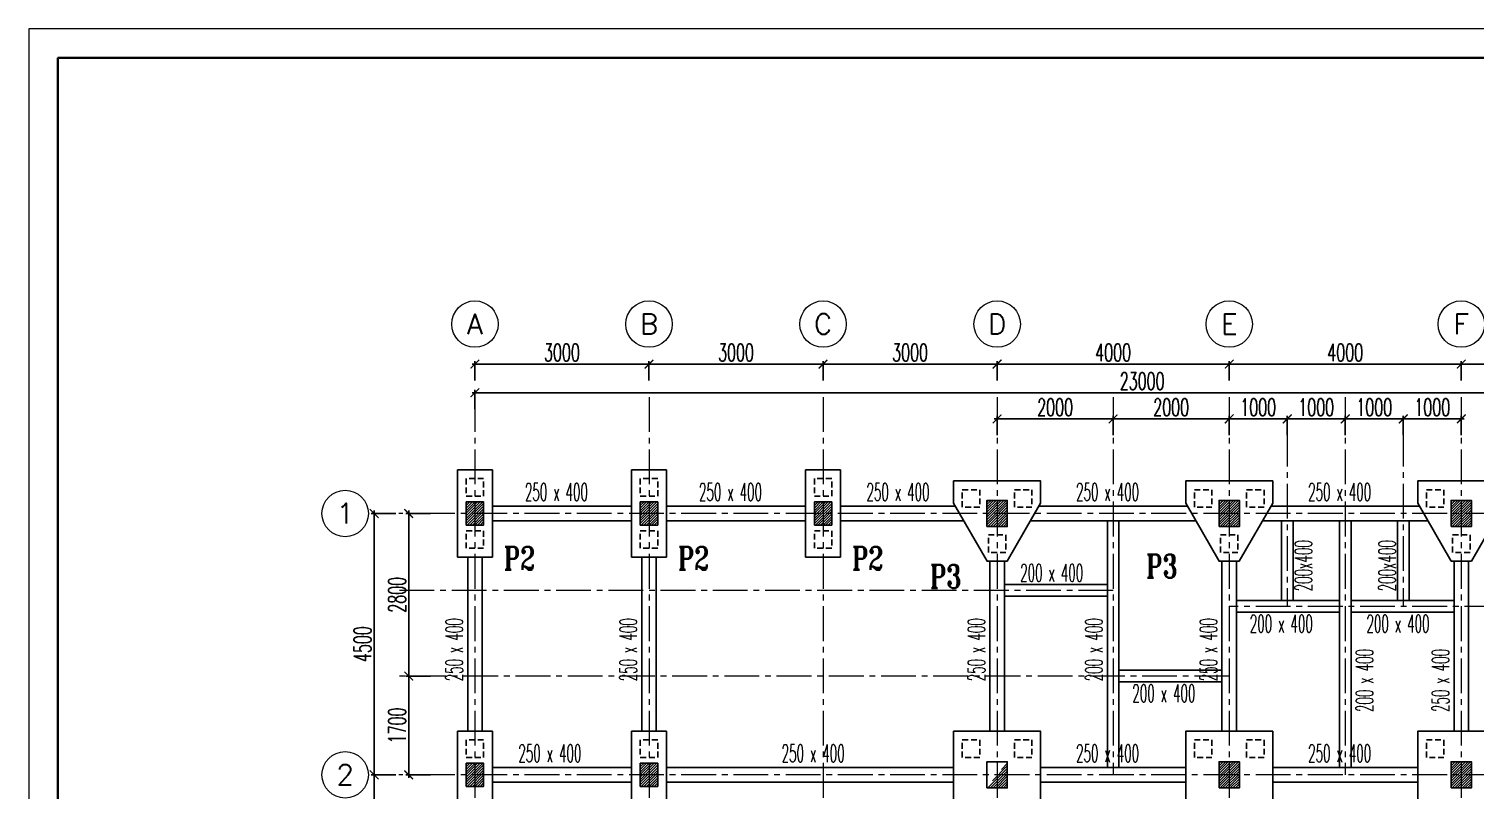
# Model space of a CAD drawing. Header units: inches. Extents: x 266054 to 836293, y -258454 to -102650.
# Drawn here: x 266054 to 290979, y -179148 to -166042 of the extents above; entities that cross this region are included whole.
import ezdxf
from ezdxf.enums import TextEntityAlignment as Align

# ---------------------------------------------------------------- set-up
doc = ezdxf.new("R2010")
doc.units = ezdxf.units.IN
doc.header["$LTSCALE"] = 800
doc.header["$MEASUREMENT"] = 0
doc.linetypes.add('CENTER2', pattern=[1.125, 0.75, -0.125, 0.125, -0.125])
doc.linetypes.add('HIDDEN', pattern=[0.375, 0.25, -0.125])
for name, color, linetype, lineweight in [('AS', 8, 'CENTER2', 5), ('GRS KOP', 1, 'Continuous', 35), ('hacht', 8, 'Continuous', 5), ('kop', 7, 'Continuous', 20), ('NOT', 7, 'Continuous', 15)]:
    doc.layers.add(name, color=color, linetype=linetype, lineweight=lineweight)
for name, color, linetype in [('KOL', 5, 'Continuous'), ('LOGO', 7, 'Continuous'), ('pancang', 6, 'Continuous'), ('pondasi', 7, 'Continuous'), ('sloop', 4, 'Continuous'), ('TEXT', 4, 'Continuous'), ('TXT', 7, 'Continuous')]:
    doc.layers.add(name, color=color, linetype=linetype)
doc.styles.add('BARU', font='arial.ttf')
doc.styles.add('DICK STYLE 100', font='romans.shx', dxfattribs={"width": 0.6, "height": 300})
doc.styles.add('ROMAND', font='romant.shx', dxfattribs={"width": 0.75, "height": 300})
doc.styles.add('ROMANS', font='romans.shx', dxfattribs={"width": 0.8, "height": 0.25})
doc.styles.add('S', font='SIMPLEX', dxfattribs={"width": 1.1})
doc.styles.get("Standard").update_dxf_attribs({"font": 'romans.shx'})
doc.dimstyles.new('100 A', dxfattribs={"dimtxt": 250, "dimasz": 150, "dimexe": 50, "dimexo": 50, "dimgap": 50, "dimtad": 1, "dimdec": 0, "dimrnd": 1, "dimtxsty": 'DICK STYLE 100', "dimblk": 'ARCHTICK', "dimcen": 100, "dimdle": 50, "dimclrd": 18, "dimclre": 18, "dimclrt": 7, "dimadec": 0, "dimazin": 2, "dimtfac": 1, "dimtdec": 0, "dimtix": 1, "dimtmove": 0, "dimatfit": 3, "dimfxl": 0, "dimarcsym": 0})

# ---------------------------------------------------------------- blocks, each defined once
blk = doc.blocks.new('kop')
at = {"layer": 'GRS KOP'}
blk.add_lwpolyline([(1, 54), (83, 54), (83, 1), (1, 1)], close=True, dxfattribs=at)
at = {"layer": 'kop', "color": 7}
for p, q in [((84, 55), (0, 55)), ((0, 55), (0, 0))]:
    blk.add_line(p, q, dxfattribs=at)
at = {"layer": 'kop', "style": 'BARU', "flags": 4}
for p, height in [((73.8, 5.4), 0.35), ((80.303, 5.382), 0.25), ((73.8, 4.9), 0.35), ((80.303, 4.882), 0.25), ((73.8, 4.4), 0.35), ((80.303, 4.382), 0.25)]:
    blk.add_attdef('-', p, '', height=height, dxfattribs=at)
at = {"layer": 'kop', "flags": 4}
for tag, p in [('AR-00', (78.057, 2.648)), ('00', (81.238, 2.647))]:
    blk.add_attdef(tag, text='', height=0.35, dxfattribs=at).set_placement(p, align=Align.MIDDLE)
blk = doc.blocks.new('NAV')
blk.add_circle((0, -0.4), 0.4)
at = {"style": 'S', "width": 0.75, "flags": 4}
blk.add_attdef('AV', text='', height=0.3, dxfattribs=at).set_placement((0, -0.4), align=Align.MIDDLE)
blk = doc.blocks.new('_ArchTick')
at = {"layer": 'LOGO', "color": 0, "const_width": 0.15}
blk.add_lwpolyline([(-0.5, -0.5), (0.5, 0.5)], dxfattribs=at)
blk = doc.blocks.new('*D218')
at = {"layer": 'Defpoints', "color": 0, "ltscale": 5}
for p in [(276741, -171814), (273741, -172147), (276741, -172147)]:
    blk.add_point(p, dxfattribs=at)
at = {"layer": 'hacht', "color": 18, "lineweight": -2, "ltscale": 5}
for p, q in [((273691, -171814), (276791, -171814)), ((273741, -172097), (273741, -171764)), ((276741, -172097), (276741, -171764))]:
    blk.add_line(p, q, dxfattribs=at)
at = {"layer": 'hacht', "color": 18, "lineweight": -2, "ltscale": 5, "xscale": 150, "yscale": 150, "zscale": 150, "rotation": 180}
blk.add_blockref('_ArchTick', (273741, -171814), dxfattribs=at)
at = {"layer": 'hacht', "color": 18, "lineweight": -2, "ltscale": 5, "xscale": 150, "yscale": 150, "zscale": 150}
blk.add_blockref('_ArchTick', (276741, -171814), dxfattribs=at)
at = {"layer": 'hacht', "color": 7, "ltscale": 5, "insert": (275241, -171614), "char_height": 300, "attachment_point": 5, "style": 'DICK STYLE 100'}
blk.add_mtext('3000', dxfattribs=at)
blk = doc.blocks.new('*D219')
at = {"layer": 'Defpoints', "color": 0, "ltscale": 5}
for p in [(296741, -172306), (273741, -172639), (296741, -172639)]:
    blk.add_point(p, dxfattribs=at)
at = {"layer": 'hacht', "color": 18, "lineweight": -2, "ltscale": 5}
for p, q in [((273691, -172306), (296791, -172306)), ((273741, -172589), (273741, -172256)), ((296741, -172589), (296741, -172256))]:
    blk.add_line(p, q, dxfattribs=at)
at = {"layer": 'hacht', "color": 18, "lineweight": -2, "ltscale": 5, "xscale": 150, "yscale": 150, "zscale": 150, "rotation": 180}
blk.add_blockref('_ArchTick', (273741, -172306), dxfattribs=at)
at = {"layer": 'hacht', "color": 18, "lineweight": -2, "ltscale": 5, "xscale": 150, "yscale": 150, "zscale": 150}
blk.add_blockref('_ArchTick', (296741, -172306), dxfattribs=at)
at = {"layer": 'hacht', "color": 7, "ltscale": 5, "insert": (285241, -172106), "char_height": 300, "attachment_point": 5, "style": 'DICK STYLE 100'}
blk.add_mtext('23000', dxfattribs=at)
blk = doc.blocks.new('*D220')
at = {"layer": 'Defpoints', "color": 0, "ltscale": 5}
for p in [(279741, -171814), (276741, -172147), (279741, -172147)]:
    blk.add_point(p, dxfattribs=at)
at = {"layer": 'hacht', "color": 18, "lineweight": -2, "ltscale": 5}
for p, q in [((276691, -171814), (279791, -171814)), ((276741, -172097), (276741, -171764)), ((279741, -172097), (279741, -171764))]:
    blk.add_line(p, q, dxfattribs=at)
at = {"layer": 'hacht', "color": 18, "lineweight": -2, "ltscale": 5, "xscale": 150, "yscale": 150, "zscale": 150, "rotation": 180}
blk.add_blockref('_ArchTick', (276741, -171814), dxfattribs=at)
at = {"layer": 'hacht', "color": 18, "lineweight": -2, "ltscale": 5, "xscale": 150, "yscale": 150, "zscale": 150}
blk.add_blockref('_ArchTick', (279741, -171814), dxfattribs=at)
at = {"layer": 'hacht', "color": 7, "ltscale": 5, "insert": (278241, -171614), "char_height": 300, "attachment_point": 5, "style": 'DICK STYLE 100'}
blk.add_mtext('3000', dxfattribs=at)
blk = doc.blocks.new('*D221')
at = {"layer": 'Defpoints', "color": 0, "ltscale": 5}
for p in [(282741, -171814), (279741, -172147), (282741, -172147)]:
    blk.add_point(p, dxfattribs=at)
at = {"layer": 'hacht', "color": 18, "lineweight": -2, "ltscale": 5}
for p, q in [((279691, -171814), (282791, -171814)), ((279741, -172097), (279741, -171764)), ((282741, -172097), (282741, -171764))]:
    blk.add_line(p, q, dxfattribs=at)
at = {"layer": 'hacht', "color": 18, "lineweight": -2, "ltscale": 5, "xscale": 150, "yscale": 150, "zscale": 150, "rotation": 180}
blk.add_blockref('_ArchTick', (279741, -171814), dxfattribs=at)
at = {"layer": 'hacht', "color": 18, "lineweight": -2, "ltscale": 5, "xscale": 150, "yscale": 150, "zscale": 150}
blk.add_blockref('_ArchTick', (282741, -171814), dxfattribs=at)
at = {"layer": 'hacht', "color": 7, "ltscale": 5, "insert": (281241, -171614), "char_height": 300, "attachment_point": 5, "style": 'DICK STYLE 100'}
blk.add_mtext('3000', dxfattribs=at)
blk = doc.blocks.new('*D222')
at = {"layer": 'Defpoints', "color": 0, "ltscale": 5}
for p in [(286741, -171814), (282741, -172147), (286741, -172147)]:
    blk.add_point(p, dxfattribs=at)
at = {"layer": 'hacht', "color": 18, "lineweight": -2, "ltscale": 5}
for p, q in [((282691, -171814), (286791, -171814)), ((282741, -172097), (282741, -171764)), ((286741, -172097), (286741, -171764))]:
    blk.add_line(p, q, dxfattribs=at)
at = {"layer": 'hacht', "color": 18, "lineweight": -2, "ltscale": 5, "xscale": 150, "yscale": 150, "zscale": 150, "rotation": 180}
blk.add_blockref('_ArchTick', (282741, -171814), dxfattribs=at)
at = {"layer": 'hacht', "color": 18, "lineweight": -2, "ltscale": 5, "xscale": 150, "yscale": 150, "zscale": 150}
blk.add_blockref('_ArchTick', (286741, -171814), dxfattribs=at)
at = {"layer": 'hacht', "color": 7, "ltscale": 5, "insert": (284741, -171614), "char_height": 300, "attachment_point": 5, "style": 'DICK STYLE 100'}
blk.add_mtext('4000', dxfattribs=at)
blk = doc.blocks.new('*D224')
at = {"layer": 'Defpoints', "color": 0, "ltscale": 5}
for p in [(290741, -171814), (290741, -172147), (293741, -172147)]:
    blk.add_point(p, dxfattribs=at)
at = {"layer": 'hacht', "color": 18, "lineweight": -2, "ltscale": 5}
for p, q in [((293791, -171814), (290691, -171814)), ((290741, -172097), (290741, -171764)), ((293741, -172097), (293741, -171764))]:
    blk.add_line(p, q, dxfattribs=at)
at = {"layer": 'hacht', "color": 18, "lineweight": -2, "ltscale": 5, "xscale": 150, "yscale": 150, "zscale": 150, "rotation": 180}
blk.add_blockref('_ArchTick', (290741, -171814), dxfattribs=at)
at = {"layer": 'hacht', "color": 18, "lineweight": -2, "ltscale": 5, "xscale": 150, "yscale": 150, "zscale": 150}
blk.add_blockref('_ArchTick', (293741, -171814), dxfattribs=at)
at = {"layer": 'hacht', "color": 7, "ltscale": 5, "insert": (292241, -171614), "char_height": 300, "attachment_point": 5, "style": 'DICK STYLE 100'}
blk.add_mtext('3000', dxfattribs=at)
blk = doc.blocks.new('*D225')
at = {"layer": 'Defpoints', "color": 0, "ltscale": 5}
for p in [(286741, -171814), (286741, -172147), (290741, -172147)]:
    blk.add_point(p, dxfattribs=at)
at = {"layer": 'hacht', "color": 18, "lineweight": -2, "ltscale": 5}
for p, q in [((290791, -171814), (286691, -171814)), ((286741, -172097), (286741, -171764)), ((290741, -172097), (290741, -171764))]:
    blk.add_line(p, q, dxfattribs=at)
at = {"layer": 'hacht', "color": 18, "lineweight": -2, "ltscale": 5, "xscale": 150, "yscale": 150, "zscale": 150, "rotation": 180}
blk.add_blockref('_ArchTick', (286741, -171814), dxfattribs=at)
at = {"layer": 'hacht', "color": 18, "lineweight": -2, "ltscale": 5, "xscale": 150, "yscale": 150, "zscale": 150}
blk.add_blockref('_ArchTick', (290741, -171814), dxfattribs=at)
at = {"layer": 'hacht', "color": 7, "ltscale": 5, "insert": (288741, -171614), "char_height": 300, "attachment_point": 5, "style": 'DICK STYLE 100'}
blk.add_mtext('4000', dxfattribs=at)
blk = doc.blocks.new('*D228')
at = {"layer": 'Defpoints', "color": 0, "ltscale": 5}
for p in [(272005, -178886), (272430, -178886), (272430, -180886)]:
    blk.add_point(p, dxfattribs=at)
at = {"layer": 'hacht', "color": 18, "lineweight": -2, "ltscale": 5}
for p, q in [((272380, -178886), (271955, -178886)), ((272005, -180936), (272005, -178836)), ((272380, -180886), (271955, -180886))]:
    blk.add_line(p, q, dxfattribs=at)
at = {"layer": 'hacht', "color": 18, "lineweight": -2, "ltscale": 5, "xscale": 150, "yscale": 150, "zscale": 150}
for p, rotation in [((272005, -178886), 90), ((272005, -180886), 270)]:
    blk.add_blockref('_ArchTick', p, dxfattribs=dict(at, rotation=rotation))
at = {"layer": 'hacht', "color": 7, "ltscale": 5, "insert": (271805, -179886), "char_height": 300, "attachment_point": 5, "rotation": 90, "style": 'DICK STYLE 100'}
blk.add_mtext('2000', dxfattribs=at)
blk = doc.blocks.new('*D229')
at = {"layer": 'Defpoints', "color": 0, "ltscale": 5}
for p in [(272430, -174386), (272005, -178886), (272430, -178886)]:
    blk.add_point(p, dxfattribs=at)
at = {"layer": 'hacht', "color": 18, "lineweight": -2, "ltscale": 5}
for p, q in [((272380, -174386), (271955, -174386)), ((272005, -174336), (272005, -178936)), ((272380, -178886), (271955, -178886))]:
    blk.add_line(p, q, dxfattribs=at)
at = {"layer": 'hacht', "color": 18, "lineweight": -2, "ltscale": 5, "xscale": 150, "yscale": 150, "zscale": 150}
for p, rotation in [((272005, -174386), 90), ((272005, -178886), 270)]:
    blk.add_blockref('_ArchTick', p, dxfattribs=dict(at, rotation=rotation))
at = {"layer": 'hacht', "color": 7, "ltscale": 5, "insert": (271805, -176636), "char_height": 300, "attachment_point": 5, "rotation": 90, "style": 'DICK STYLE 100'}
blk.add_mtext('4500', dxfattribs=at)
blk = doc.blocks.new('*D230')
at = {"layer": 'Defpoints', "color": 0, "ltscale": 5}
for p in [(286741, -172757), (284741, -173090), (286741, -173090)]:
    blk.add_point(p, dxfattribs=at)
at = {"layer": 'hacht', "color": 18, "lineweight": -2, "ltscale": 5}
for p, q in [((284741, -173040), (284741, -172707)), ((286741, -173040), (286741, -172707)), ((284691, -172757), (286791, -172757))]:
    blk.add_line(p, q, dxfattribs=at)
at = {"layer": 'hacht', "color": 18, "lineweight": -2, "ltscale": 5, "xscale": 150, "yscale": 150, "zscale": 150, "rotation": 180}
blk.add_blockref('_ArchTick', (284741, -172757), dxfattribs=at)
at = {"layer": 'hacht', "color": 18, "lineweight": -2, "ltscale": 5, "xscale": 150, "yscale": 150, "zscale": 150}
blk.add_blockref('_ArchTick', (286741, -172757), dxfattribs=at)
at = {"layer": 'hacht', "color": 7, "ltscale": 5, "insert": (285741, -172557), "char_height": 300, "attachment_point": 5, "style": 'DICK STYLE 100'}
blk.add_mtext('2000', dxfattribs=at)
blk = doc.blocks.new('*D231')
at = {"layer": 'Defpoints', "color": 0, "ltscale": 5}
for p in [(282741, -172757), (282741, -173090), (284741, -173090)]:
    blk.add_point(p, dxfattribs=at)
at = {"layer": 'hacht', "color": 18, "lineweight": -2, "ltscale": 5}
for p, q in [((282741, -173040), (282741, -172707)), ((284741, -173040), (284741, -172707)), ((284791, -172757), (282691, -172757))]:
    blk.add_line(p, q, dxfattribs=at)
at = {"layer": 'hacht', "color": 18, "lineweight": -2, "ltscale": 5, "xscale": 150, "yscale": 150, "zscale": 150, "rotation": 180}
blk.add_blockref('_ArchTick', (282741, -172757), dxfattribs=at)
at = {"layer": 'hacht', "color": 18, "lineweight": -2, "ltscale": 5, "xscale": 150, "yscale": 150, "zscale": 150}
blk.add_blockref('_ArchTick', (284741, -172757), dxfattribs=at)
at = {"layer": 'hacht', "color": 7, "ltscale": 5, "insert": (283741, -172557), "char_height": 300, "attachment_point": 5, "style": 'DICK STYLE 100'}
blk.add_mtext('2000', dxfattribs=at)
blk = doc.blocks.new('*D232')
at = {"layer": 'Defpoints', "color": 0, "ltscale": 5}
for p in [(273025, -174386), (272600, -177186), (273025, -177186)]:
    blk.add_point(p, dxfattribs=at)
at = {"layer": 'hacht', "color": 18, "lineweight": -2, "ltscale": 5}
for p, q in [((272975, -174386), (272550, -174386)), ((272600, -174336), (272600, -177236)), ((272975, -177186), (272550, -177186))]:
    blk.add_line(p, q, dxfattribs=at)
at = {"layer": 'hacht', "color": 18, "lineweight": -2, "ltscale": 5, "xscale": 150, "yscale": 150, "zscale": 150}
for p, rotation in [((272600, -174386), 90), ((272600, -177186), 270)]:
    blk.add_blockref('_ArchTick', p, dxfattribs=dict(at, rotation=rotation))
at = {"layer": 'hacht', "color": 7, "ltscale": 5, "insert": (272400, -175786), "char_height": 300, "attachment_point": 5, "rotation": 90, "style": 'DICK STYLE 100'}
blk.add_mtext('2800', dxfattribs=at)
blk = doc.blocks.new('*D233')
at = {"layer": 'Defpoints', "color": 0, "ltscale": 5}
for p in [(272600, -177186), (273025, -177186), (273025, -178886)]:
    blk.add_point(p, dxfattribs=at)
at = {"layer": 'hacht', "color": 18, "lineweight": -2, "ltscale": 5}
for p, q in [((272975, -177186), (272550, -177186)), ((272600, -178936), (272600, -177136)), ((272975, -178886), (272550, -178886))]:
    blk.add_line(p, q, dxfattribs=at)
at = {"layer": 'hacht', "color": 18, "lineweight": -2, "ltscale": 5, "xscale": 150, "yscale": 150, "zscale": 150}
for p, rotation in [((272600, -177186), 90), ((272600, -178886), 270)]:
    blk.add_blockref('_ArchTick', p, dxfattribs=dict(at, rotation=rotation))
at = {"layer": 'hacht', "color": 7, "ltscale": 5, "insert": (272400, -178036), "char_height": 300, "attachment_point": 5, "rotation": 90, "style": 'DICK STYLE 100'}
blk.add_mtext('1700', dxfattribs=at)
blk = doc.blocks.new('*D234')
at = {"layer": 'Defpoints', "color": 0, "ltscale": 5}
for p in [(286741, -172757), (286741, -173090), (287741, -173090)]:
    blk.add_point(p, dxfattribs=at)
at = {"layer": 'hacht', "color": 18, "lineweight": -2, "ltscale": 5}
for p, q in [((286741, -173040), (286741, -172707)), ((287741, -173040), (287741, -172707)), ((287791, -172757), (286691, -172757))]:
    blk.add_line(p, q, dxfattribs=at)
at = {"layer": 'hacht', "color": 18, "lineweight": -2, "ltscale": 5, "xscale": 150, "yscale": 150, "zscale": 150, "rotation": 180}
blk.add_blockref('_ArchTick', (286741, -172757), dxfattribs=at)
at = {"layer": 'hacht', "color": 18, "lineweight": -2, "ltscale": 5, "xscale": 150, "yscale": 150, "zscale": 150}
blk.add_blockref('_ArchTick', (287741, -172757), dxfattribs=at)
at = {"layer": 'hacht', "color": 7, "ltscale": 5, "insert": (287241, -172557), "char_height": 300, "attachment_point": 5, "style": 'DICK STYLE 100'}
blk.add_mtext('1000', dxfattribs=at)
blk = doc.blocks.new('*D235')
at = {"layer": 'Defpoints', "color": 0, "ltscale": 5}
for p in [(288741, -172757), (287741, -173090), (288741, -173090)]:
    blk.add_point(p, dxfattribs=at)
at = {"layer": 'hacht', "color": 18, "lineweight": -2, "ltscale": 5}
for p, q in [((287741, -173040), (287741, -172707)), ((288741, -173040), (288741, -172707)), ((287691, -172757), (288791, -172757))]:
    blk.add_line(p, q, dxfattribs=at)
at = {"layer": 'hacht', "color": 18, "lineweight": -2, "ltscale": 5, "xscale": 150, "yscale": 150, "zscale": 150, "rotation": 180}
blk.add_blockref('_ArchTick', (287741, -172757), dxfattribs=at)
at = {"layer": 'hacht', "color": 18, "lineweight": -2, "ltscale": 5, "xscale": 150, "yscale": 150, "zscale": 150}
blk.add_blockref('_ArchTick', (288741, -172757), dxfattribs=at)
at = {"layer": 'hacht', "color": 7, "ltscale": 5, "insert": (288241, -172557), "char_height": 300, "attachment_point": 5, "style": 'DICK STYLE 100'}
blk.add_mtext('1000', dxfattribs=at)
blk = doc.blocks.new('*D236')
at = {"layer": 'Defpoints', "color": 0, "ltscale": 5}
for p in [(290741, -172757), (289741, -173090), (290741, -173090)]:
    blk.add_point(p, dxfattribs=at)
at = {"layer": 'hacht', "color": 18, "lineweight": -2, "ltscale": 5}
for p, q in [((289741, -173040), (289741, -172707)), ((290741, -173040), (290741, -172707)), ((289691, -172757), (290791, -172757))]:
    blk.add_line(p, q, dxfattribs=at)
at = {"layer": 'hacht', "color": 18, "lineweight": -2, "ltscale": 5, "xscale": 150, "yscale": 150, "zscale": 150, "rotation": 180}
blk.add_blockref('_ArchTick', (289741, -172757), dxfattribs=at)
at = {"layer": 'hacht', "color": 18, "lineweight": -2, "ltscale": 5, "xscale": 150, "yscale": 150, "zscale": 150}
blk.add_blockref('_ArchTick', (290741, -172757), dxfattribs=at)
at = {"layer": 'hacht', "color": 7, "ltscale": 5, "insert": (290241, -172557), "char_height": 300, "attachment_point": 5, "style": 'DICK STYLE 100'}
blk.add_mtext('1000', dxfattribs=at)
blk = doc.blocks.new('*D237')
at = {"layer": 'Defpoints', "color": 0, "ltscale": 5}
for p in [(288741, -172757), (288741, -173090), (289741, -173090)]:
    blk.add_point(p, dxfattribs=at)
at = {"layer": 'hacht', "color": 18, "lineweight": -2, "ltscale": 5}
for p, q in [((288741, -173040), (288741, -172707)), ((289741, -173040), (289741, -172707)), ((289791, -172757), (288691, -172757))]:
    blk.add_line(p, q, dxfattribs=at)
at = {"layer": 'hacht', "color": 18, "lineweight": -2, "ltscale": 5, "xscale": 150, "yscale": 150, "zscale": 150, "rotation": 180}
blk.add_blockref('_ArchTick', (288741, -172757), dxfattribs=at)
at = {"layer": 'hacht', "color": 18, "lineweight": -2, "ltscale": 5, "xscale": 150, "yscale": 150, "zscale": 150}
blk.add_blockref('_ArchTick', (289741, -172757), dxfattribs=at)
at = {"layer": 'hacht', "color": 7, "ltscale": 5, "insert": (289241, -172557), "char_height": 300, "attachment_point": 5, "style": 'DICK STYLE 100'}
blk.add_mtext('1000', dxfattribs=at)

msp = doc.modelspace()

# ---------------------------------------------------------------- hatches: boundary and pattern name
at = {"layer": 'hacht', "ltscale": 5}
h = msp.add_hatch(dxfattribs=at)
h.set_pattern_fill('ANSI31', color=256, scale=250, style=0)
h.set_pattern_definition([(45, (-44115.36, -1533.768), (-22.097087, 22.097087), [])])
h.paths.add_polyline_path([(273891.5, -174185.7), (273591.5, -174185.7), (273591.5, -174585.7), (273891.5, -174585.7)])
h = msp.add_hatch(dxfattribs=at)
h.set_pattern_fill('ANSI31', color=256, scale=250, style=0)
h.set_pattern_definition([(45, (-41115.36, -1533.768), (-22.097087, 22.097087), [])])
h.paths.add_polyline_path([(276891.5, -174185.7), (276591.5, -174185.7), (276591.5, -174585.7), (276891.5, -174585.7)])
h = msp.add_hatch(dxfattribs=at)
h.set_pattern_fill('ANSI31', color=256, scale=250, style=0)
h.set_pattern_definition([(45, (-38115.36, -1533.768), (-22.097087, 22.097087), [])])
h.paths.add_polyline_path([(279891.5, -174185.7), (279591.5, -174185.7), (279591.5, -174585.7), (279891.5, -174585.7)])
h = msp.add_hatch(dxfattribs=at)
h.set_pattern_fill('ANSI31', color=256, scale=250, style=0)
h.set_pattern_definition([(45, (-35115.36, -1533.768), (-22.097087, 22.097087), [])])
h.paths.add_polyline_path([(282916.5, -174160.7), (282566.5, -174160.7), (282566.5, -174610.7), (282916.5, -174610.7)])
h = msp.add_hatch(dxfattribs=at)
h.set_pattern_fill('ANSI31', color=256, scale=250, style=0)
h.set_pattern_definition([(45, (-31115.36, -1533.768), (-22.097087, 22.097087), [])])
h.paths.add_polyline_path([(286916.5, -174160.7), (286566.5, -174160.7), (286566.5, -174610.7), (286916.5, -174610.7)])
h = msp.add_hatch(dxfattribs=at)
h.set_pattern_fill('ANSI31', color=256, scale=250, style=0)
h.set_pattern_definition([(45, (-27115.36, -1533.768), (-22.097087, 22.097087), [])])
h.paths.add_polyline_path([(290916.5, -174160.7), (290566.5, -174160.7), (290566.5, -174610.7), (290916.5, -174610.7)])
h = msp.add_hatch(dxfattribs=at)
h.set_pattern_fill('ANSI31', color=256, scale=250, style=0)
h.set_pattern_definition([(45, (-44115.36, -6033.768), (-22.097087, 22.097087), [])])
h.paths.add_polyline_path([(273891.5, -178685.7), (273591.5, -178685.7), (273591.5, -179085.7), (273891.5, -179085.7)])
h = msp.add_hatch(dxfattribs=at)
h.set_pattern_fill('ANSI31', color=256, scale=250, style=0)
h.set_pattern_definition([(45, (-41115.36, -6033.768), (-22.097087, 22.097087), [])])
h.paths.add_polyline_path([(276891.5, -178685.7), (276591.5, -178685.7), (276591.5, -179085.7), (276891.5, -179085.7)])
h = msp.add_hatch(dxfattribs=at)
h.set_pattern_fill('ANSI31', color=256, scale=250, style=0)
h.set_pattern_definition([(45, (-35115.36, -6033.768), (-22.097087, 22.097087), [])])
h.paths.add_polyline_path([(282566.5, -179110.7), (282916.5, -179110.7), (282916.5, -178660.7)])
h = msp.add_hatch(dxfattribs=at)
h.set_pattern_fill('ANSI31', color=256, scale=250, style=0)
h.set_pattern_definition([(45, (-31115.36, -6033.768), (-22.097087, 22.097087), [])])
h.paths.add_polyline_path([(286916.5, -178660.7), (286566.5, -178660.7), (286566.5, -179110.7), (286916.5, -179110.7)])
h = msp.add_hatch(dxfattribs=at)
h.set_pattern_fill('ANSI31', color=256, scale=250, style=0)
h.set_pattern_definition([(45, (-27115.36, -6033.768), (-22.097087, 22.097087), [])])
h.paths.add_polyline_path([(290916.5, -178660.7), (290566.5, -178660.7), (290566.5, -179110.7), (290916.5, -179110.7)])

# ---------------------------------------------------------------- linework, layer by layer
at = {"layer": 'AS'}
for p, q in [((273741.5, -172381.8), (273741.5, -185385.7)), ((276741.5, -172381.8), (276741.5, -185385.7)), ((279741.5, -172381.8), (279741.5, -185385.7)), ((282741.5, -172381.8), (282741.5, -187585.7)), ((284741.5, -172381.8), (284741.5, -178885.7)), ((286741.5, -172381.8), (286741.5, -187585.7)), ((288741.5, -172381.8), (288741.5, -178885.7)), ((290741.5, -172381.8), (290741.5, -185385.7)), ((287741.5, -172974.7), (287741.5, -175985.7)), ((289741.5, -172974.7), (289741.5, -175985.7)), ((296797.5, -174385.7), (272430.3, -174385.7)), ((284741.5, -175710.7), (272430.3, -175710.7)), ((296797.5, -175985.7), (286741.5, -175985.7)), ((286741.5, -177185.7), (272430.3, -177185.7)), ((296797.5, -178885.7), (272430.3, -178885.7))]:
    msp.add_line(p, q, dxfattribs=at)
at = {"layer": 'KOL', "ltscale": 5}
for points in [[(273591.5, -174585.7), (273891.5, -174585.7), (273891.5, -174185.7), (273591.5, -174185.7)], [(276591.5, -174585.7), (276891.5, -174585.7), (276891.5, -174185.7), (276591.5, -174185.7)], [(279591.5, -174585.7), (279891.5, -174585.7), (279891.5, -174185.7), (279591.5, -174185.7)], [(282566.5, -174610.7), (282916.5, -174610.7), (282916.5, -174160.7), (282566.5, -174160.7)], [(286566.5, -174610.7), (286916.5, -174610.7), (286916.5, -174160.7), (286566.5, -174160.7)], [(290566.5, -174610.7), (290916.5, -174610.7), (290916.5, -174160.7), (290566.5, -174160.7)], [(273591.5, -179085.7), (273891.5, -179085.7), (273891.5, -178685.7), (273591.5, -178685.7)], [(276591.5, -179085.7), (276891.5, -179085.7), (276891.5, -178685.7), (276591.5, -178685.7)], [(282566.5, -179110.7), (282916.5, -179110.7), (282916.5, -178660.7), (282566.5, -178660.7)], [(286566.5, -179110.7), (286916.5, -179110.7), (286916.5, -178660.7), (286566.5, -178660.7)], [(290566.5, -179110.7), (290916.5, -179110.7), (290916.5, -178660.7), (290566.5, -178660.7)]]:
    msp.add_lwpolyline(points, close=True, dxfattribs=at)
at = {"layer": 'pancang', "linetype": 'HIDDEN', "ltscale": 0.5}
for points in [[(273591.5, -173785.7), (273591.5, -174085.7), (273891.5, -174085.7), (273891.5, -173785.7)], [(276591.5, -173785.7), (276591.5, -174085.7), (276891.5, -174085.7), (276891.5, -173785.7)], [(279591.5, -173785.7), (279591.5, -174085.7), (279891.5, -174085.7), (279891.5, -173785.7)], [(282441.5, -173975.9), (282441.5, -174275.9), (282141.5, -174275.9), (282141.5, -173975.9)], [(283341.5, -173975.9), (283341.5, -174275.9), (283041.5, -174275.9), (283041.5, -173975.9)], [(286441.5, -173975.9), (286441.5, -174275.9), (286141.5, -174275.9), (286141.5, -173975.9)], [(287341.5, -173975.9), (287341.5, -174275.9), (287041.5, -174275.9), (287041.5, -173975.9)], [(290441.5, -173975.9), (290441.5, -174275.9), (290141.5, -174275.9), (290141.5, -173975.9)], [(273591.5, -174985.7), (273591.5, -174685.7), (273891.5, -174685.7), (273891.5, -174985.7)], [(276591.5, -174985.7), (276591.5, -174685.7), (276891.5, -174685.7), (276891.5, -174985.7)], [(279591.5, -174985.7), (279591.5, -174685.7), (279891.5, -174685.7), (279891.5, -174985.7)], [(282891.5, -174755.3), (282891.5, -175055.3), (282591.5, -175055.3), (282591.5, -174755.3)], [(286891.5, -174755.3), (286891.5, -175055.3), (286591.5, -175055.3), (286591.5, -174755.3)], [(290891.5, -174755.3), (290891.5, -175055.3), (290591.5, -175055.3), (290591.5, -174755.3)], [(273591.5, -178285.7), (273591.5, -178585.7), (273891.5, -178585.7), (273891.5, -178285.7)], [(276591.5, -178285.7), (276591.5, -178585.7), (276891.5, -178585.7), (276891.5, -178285.7)], [(282141.5, -178585.7), (282141.5, -178285.7), (282441.5, -178285.7), (282441.5, -178585.7)], [(283041.5, -178585.7), (283041.5, -178285.7), (283341.5, -178285.7), (283341.5, -178585.7)], [(286141.5, -178585.7), (286141.5, -178285.7), (286441.5, -178285.7), (286441.5, -178585.7)], [(287041.5, -178585.7), (287041.5, -178285.7), (287341.5, -178285.7), (287341.5, -178585.7)], [(290141.5, -178585.7), (290141.5, -178285.7), (290441.5, -178285.7), (290441.5, -178585.7)]]:
    msp.add_lwpolyline(points, close=True, dxfattribs=at)
at = {"layer": 'pondasi', "elevation": -1574.9}
for points in [[(274041.5, -173635.7), (274041.5, -175135.7), (273441.5, -175135.7), (273441.5, -173635.7)], [(277041.5, -173635.7), (277041.5, -175135.7), (276441.5, -175135.7), (276441.5, -173635.7)], [(280041.5, -173635.7), (280041.5, -175135.7), (279441.5, -175135.7), (279441.5, -173635.7)], [(274041.5, -178135.7), (274041.5, -179635.7), (273441.5, -179635.7), (273441.5, -178135.7)], [(277041.5, -178135.7), (277041.5, -179635.7), (276441.5, -179635.7), (276441.5, -178135.7)]]:
    msp.add_lwpolyline(points, close=True, dxfattribs=at)
at = {"layer": 'pondasi'}
for points in [[(281991.5, -174206.2), (281991.5, -173825.9), (283491.5, -173825.9), (283491.5, -174206.2), (282914.7, -175205.3), (282568.3, -175205.3), (281991.5, -174206.2)], [(285991.5, -174206.2), (285991.5, -173825.9), (287491.5, -173825.9), (287491.5, -174206.2), (286914.7, -175205.3), (286568.3, -175205.3), (285991.5, -174206.2)], [(289991.5, -174206.2), (289991.5, -173825.9), (291491.5, -173825.9), (291491.5, -174206.2), (290914.7, -175205.3), (290568.3, -175205.3), (289991.5, -174206.2)], [(283491.5, -178885.7), (283491.5, -179635.7), (281991.5, -179635.7), (281991.5, -178885.7), (281991.5, -178135.7), (283491.5, -178135.7), (283491.5, -178885.7)], [(287491.5, -178885.7), (287491.5, -179635.7), (285991.5, -179635.7), (285991.5, -178885.7), (285991.5, -178135.7), (287491.5, -178135.7), (287491.5, -178885.7)], [(291491.5, -178885.7), (291491.5, -179635.7), (289991.5, -179635.7), (289991.5, -178885.7), (289991.5, -178135.7), (291491.5, -178135.7), (291491.5, -178885.7)]]:
    msp.add_lwpolyline(points, dxfattribs=at)
at = {"layer": 'sloop'}
for p, q in [((276441.5, -174260.7), (274041.5, -174260.7)), ((279441.5, -174260.7), (277041.5, -174260.7)), ((282022.9, -174260.7), (280041.5, -174260.7)), ((286022.9, -174260.7), (283460.1, -174260.7)), ((290022.9, -174260.7), (287460.1, -174260.7)), ((276441.5, -174510.7), (274041.5, -174510.7)), ((279441.5, -174510.7), (277041.5, -174510.7)), ((282167.2, -174510.7), (280041.5, -174510.7)), ((286167.2, -174510.7), (283315.7, -174510.7)), ((284641.5, -174510.7), (284641.5, -178760.7)), ((284841.5, -174510.7), (284841.5, -178760.7)), ((290167.2, -174510.7), (287315.7, -174510.7)), ((287641.5, -174510.7), (287641.5, -175885.7)), ((287841.5, -174510.7), (287841.5, -175885.7)), ((288641.5, -174510.7), (288641.5, -178760.7)), ((288841.5, -174510.7), (288841.5, -178760.7)), ((289641.5, -174510.7), (289641.5, -175885.7)), ((289841.5, -174510.7), (289841.5, -175885.7)), ((273616.5, -175135.7), (273616.5, -178135.7)), ((273866.5, -175135.7), (273866.5, -178135.7)), ((276616.5, -175135.7), (276616.5, -178135.7)), ((276866.5, -175135.7), (276866.5, -178135.7)), ((282616.5, -175216), (282616.5, -178135.7)), ((282866.5, -175216), (282866.5, -178135.7)), ((286616.5, -175205.3), (286616.5, -178135.7)), ((286866.5, -175205.3), (286866.5, -178135.7)), ((290616.5, -175205.3), (290616.5, -178135.7)), ((290866.5, -175205.3), (290866.5, -178135.7)), ((284641.5, -175610.7), (282866.5, -175610.7)), ((284641.5, -175810.7), (282866.5, -175810.7)), ((288641.5, -175885.7), (286866.5, -175885.7)), ((288841.5, -175885.7), (290616.5, -175885.7)), ((288641.5, -176085.7), (286866.5, -176085.7)), ((288841.5, -176085.7), (290616.5, -176085.7)), ((286616.5, -177085.7), (284841.5, -177085.7)), ((286616.5, -177285.7), (284841.5, -177285.7)), ((276441.5, -178760.7), (274041.5, -178760.7)), ((281991.5, -178760.7), (277041.5, -178760.7)), ((285991.5, -178760.7), (283491.5, -178760.7)), ((289991.5, -178760.7), (287491.5, -178760.7)), ((276441.5, -179010.7), (274041.5, -179010.7)), ((281991.5, -179010.7), (277041.5, -179010.7)), ((285991.5, -179010.7), (283491.5, -179010.7)), ((289991.5, -179010.7), (287491.5, -179010.7))]:
    msp.add_line(p, q, dxfattribs=at)

# ---------------------------------------------------------------- block references
at = {"layer": 'kop', "xscale": 500, "yscale": 500, "zscale": 500}
msp.add_blockref('kop', (266054.4, -193542.5), dxfattribs=at)
at = {"layer": 'NOT'}
ref = msp.add_blockref('NAV', (273741.5, -170724.4), dxfattribs=dict(at, xscale=1000, yscale=1000, zscale=1000))
ref.add_attrib('AV', 'A', dxfattribs={"layer": '0', "height": 350, "flags": 4}).set_placement((273741.5, -171124.4), align=Align.MIDDLE)
ref = msp.add_blockref('NAV', (276741.5, -170724.4), dxfattribs=dict(at, xscale=1000, yscale=1000, zscale=1000))
ref.add_attrib('AV', 'B', dxfattribs={"layer": '0', "height": 350, "flags": 4}).set_placement((276741.5, -171124.4), align=Align.MIDDLE)
ref = msp.add_blockref('NAV', (279741.5, -170724.4), dxfattribs=dict(at, xscale=1000, yscale=1000, zscale=1000))
ref.add_attrib('AV', 'C', dxfattribs={"layer": '0', "height": 350, "flags": 4}).set_placement((279741.5, -171124.4), align=Align.MIDDLE)
ref = msp.add_blockref('NAV', (282741.5, -170724.4), dxfattribs=dict(at, xscale=1000, yscale=1000, zscale=1000))
ref.add_attrib('AV', 'D', dxfattribs={"layer": '0', "height": 350, "flags": 4}).set_placement((282741.5, -171124.4), align=Align.MIDDLE)
ref = msp.add_blockref('NAV', (286741.5, -170724.4), dxfattribs=dict(at, xscale=1000, yscale=1000, zscale=1000))
ref.add_attrib('AV', 'E', dxfattribs={"layer": '0', "height": 350, "flags": 4}).set_placement((286741.5, -171124.4), align=Align.MIDDLE)
ref = msp.add_blockref('NAV', (290741.5, -170724.4), dxfattribs=dict(at, xscale=1000, yscale=1000, zscale=1000))
ref.add_attrib('AV', 'F', dxfattribs={"layer": '0', "height": 350, "flags": 4}).set_placement((290741.5, -171124.4), align=Align.MIDDLE)
ref = msp.add_blockref('NAV', (271505.3, -173985.7), dxfattribs=dict(at, xscale=1000, yscale=1000, zscale=1000))
ref.add_attrib('AV', '1', dxfattribs={"layer": '0', "height": 350, "flags": 4}).set_placement((271505.3, -174385.7), align=Align.MIDDLE)
ref = msp.add_blockref('NAV', (271505.3, -178485.7), dxfattribs=dict(at, xscale=1000, yscale=1000, zscale=1000))
ref.add_attrib('AV', '2', dxfattribs={"layer": '0', "height": 350, "flags": 4}).set_placement((271505.3, -178885.7), align=Align.MIDDLE)

# ---------------------------------------------------------------- texts
at = {"layer": 'TEXT', "style": 'ROMANS', "width": 0.5}
for s, p in [('250 x 400', (274602.3, -174166.6)), ('250 x 400', (277602.3, -174166.6)), ('250 x 400', (280490.2, -174166.6)), ('250 x 400', (284102.3, -174166.6)), ('250 x 400', (288102.3, -174166.6)), ('200 x 400', (283139.1, -175557.2)), ('200 x 400', (287096.7, -176433.5)), ('200 x 400', (289107.7, -176433.5)), ('200 x 400', (285071.7, -177633.5)), ('250 x 400', (274490.2, -178666.6)), ('250 x 400', (279026.9, -178666.6)), ('250 x 400', (284102.3, -178666.6)), ('250 x 400', (288102.3, -178666.6))]:
    msp.add_text(s, height=300, dxfattribs=at).set_placement(p)
for s, p in [('200x400', (288170.4, -175725.8)), ('200x400', (289612.5, -175725.8)), ('250 x 400', (273534.3, -177275.6)), ('250 x 400', (276534.3, -177275.6)), ('250 x 400', (282534.3, -177275.6)), ('200 x 400', (284559.3, -177275.6)), ('250 x 400', (286534.3, -177275.6)), ('200 x 400', (289224.5, -177804.1)), ('250 x 400', (290534.3, -177804.1))]:
    msp.add_text(s, height=300, rotation=90, dxfattribs=at).set_placement(p)
at = {"layer": 'TXT', "style": 'ROMAND', "width": 0.75}
for s, p in [('P2', (274239.2, -175357.6)), ('P2', (277239.2, -175357.6)), ('P2', (280239.2, -175357.6)), ('P3', (285309.7, -175492.3)), ('P3', (281583.3, -175670.8))]:
    msp.add_text(s, height=400, dxfattribs=at).set_placement(p)

# ---------------------------------------------------------------- dimensions: what is measured, and where the dimension line sits
at = {"layer": 'hacht', "ltscale": 5}
for base, p1, p2, picture, middle in [((276741.5, -171814.2), (273741.5, -172146.9), (276741.5, -172146.9), '*D218', (275241.5, -171614.2)), ((279741.5, -171814.2), (276741.5, -172146.9), (279741.5, -172146.9), '*D220', (278241.5, -171614.2)), ((282741.5, -171814.2), (279741.5, -172146.9), (282741.5, -172146.9), '*D221', (281241.5, -171614.2)), ((286741.5, -171814.2), (282741.5, -172146.9), (286741.5, -172146.9), '*D222', (284741.5, -171614.2)), ((296741.5, -172306), (273741.5, -172638.7), (296741.5, -172638.7), '*D219', (285241.5, -172106)), ((286741.5, -172757.3), (284741.5, -173090), (286741.5, -173090), '*D230', (285741.5, -172557.3)), ((288741.5, -172757.3), (287741.5, -173090), (288741.5, -173090), '*D235', (288241.5, -172557.3)), ((290741.5, -172757.3), (289741.5, -173090), (290741.5, -173090), '*D236', (290241.5, -172557.3))]:
    dim = msp.add_linear_dim(base=base, p1=p1, p2=p2, dimstyle='100 A', dxfattribs=at)
    dim.commit()
    dim.dimension.update_dxf_attribs({"geometry": picture, "text_midpoint": middle})
for base, p1, p2, picture, middle in [((286741.5, -171814.2), (290741.5, -172146.9), (286741.5, -172146.9), '*D225', (288741.5, -171614.2)), ((290741.5, -171814.2), (293741.5, -172146.9), (290741.5, -172146.9), '*D224', (292241.5, -171614.2)), ((282741.5, -172757.3), (284741.5, -173090), (282741.5, -173090), '*D231', (283741.5, -172557.3)), ((286741.5, -172757.3), (287741.5, -173090), (286741.5, -173090), '*D234', (287241.5, -172557.3)), ((288741.5, -172757.3), (289741.5, -173090), (288741.5, -173090), '*D237', (289241.5, -172557.3))]:
    dim = msp.add_linear_dim(base=base, p1=p1, p2=p2, angle=180, dimstyle='100 A', dxfattribs=at)
    dim.commit()
    dim.dimension.update_dxf_attribs({"geometry": picture, "text_midpoint": middle})
for base, p1, p2, angle, picture, middle in [((272005.3, -178885.7), (272430.3, -174385.7), (272430.3, -178885.7), 270, '*D229', (272005.3, -176635.7)), ((272599.8, -177185.7), (273024.8, -174385.7), (273024.8, -177185.7), 270, '*D232', (272599.8, -175785.7)), ((272599.8, -177185.7), (273024.8, -178885.7), (273024.8, -177185.7), 90, '*D233', (272599.8, -178035.7)), ((272005.3, -178885.7), (272430.3, -180885.7), (272430.3, -178885.7), 90, '*D228', (272005.3, -179885.7))]:
    dim = msp.add_linear_dim(base=base, p1=p1, p2=p2, angle=angle, dimstyle='100 A', dxfattribs=at)
    dim.commit()
    dim.dimension.update_dxf_attribs({"geometry": picture, "text_midpoint": middle, "dimtype": 160})

doc.saveas('drawing.dxf')
